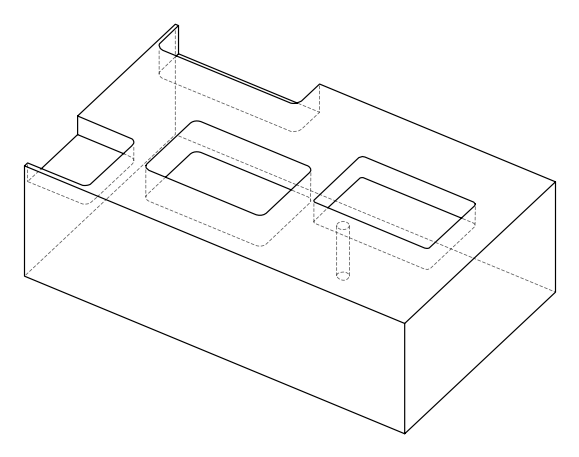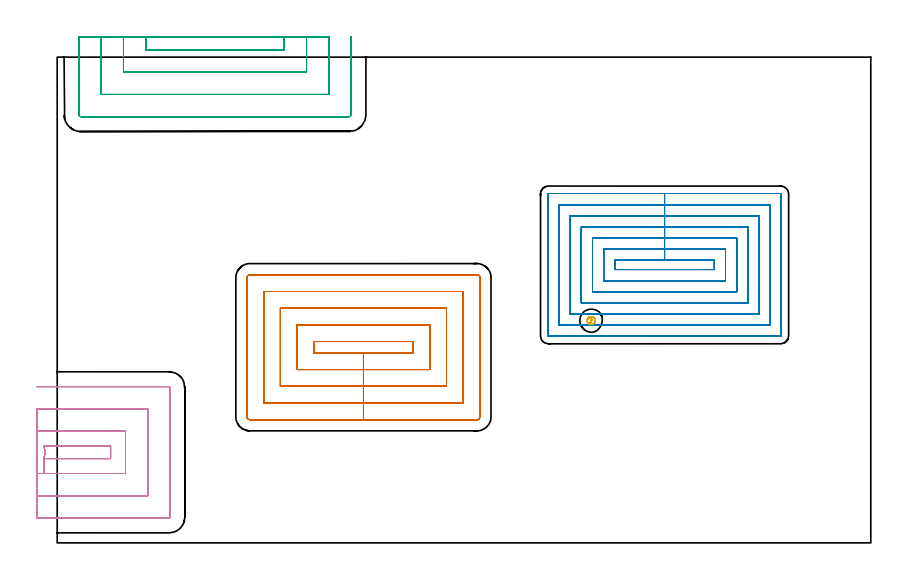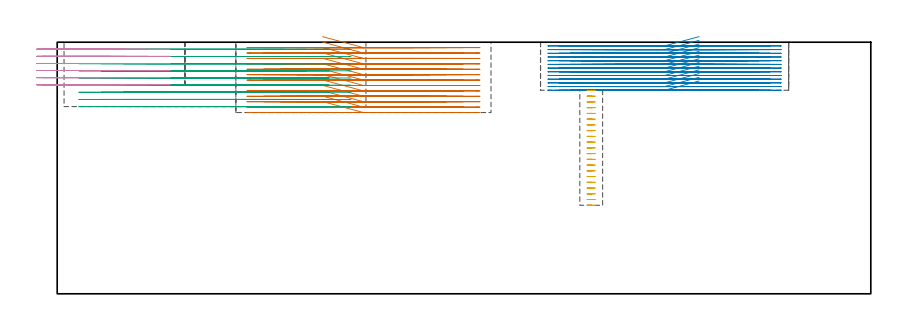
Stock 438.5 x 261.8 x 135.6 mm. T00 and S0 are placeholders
(PLAN: 5 operations, 3 tool changes, 121.6 min)
(1 MILL_RECTANGULAR_POCKET | POCKET_RECTANGULAR_STRAIGHT | NXT0201_011 | Follow Part, ap 3, ae 75% | 36.36 min | 467813 mm3)
(2 MILL_RECTANGULAR_POCKET_1 | POCKET_RECTANGULAR_STRAIGHT_1 | NXT0201_009 | Follow Part, ap 2, ae 75% | 49.58 min | 293925 mm3)
(3 MILL_SLOT | SLOT_PARTIAL_RECTANGULAR | NXT0201_012 | Follow Part, ap 4, ae 75% | 24.05 min | 225190 mm3)
(4 MILL_SLOT_1 | SLOT_PARTIAL_RECTANGULAR_1 | NXT0201_012 | Follow Part, ap 4, ae 75% | 9.7 min | 136049 mm3)
(5 MILL_BLIND_HOLE_FROM_SOLID_MATERIAL | STEP1POCKET | NXT0201_009 | Spiral | 1.91 min | 7325 mm3)
(TOOL NXT0201_011 | ENDMILL 12mm [2P460-1200-NA 1630] | D12 FL38 Z6)
(TOOL NXT0201_009 | ENDMILL 8mm [2P460-0800-NA 1630] | D8 FL26 Z6)
(TOOL NXT0201_012 | ENDMILL 16mm [2P460-1600-NA 1630] | D16 FL38 Z6)
(OP 1 MILL_RECTANGULAR_POCKET)
G17 G21 G94 G90
T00 M6
G54
G17 G0 G90 X142.974 Y102.4 S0 M3
G43 Z145.6 H1
Z138.6
G94 G1 X165.05 Z132.685 F250.
X191.8 F500.
Y108.5
X138.3
Y102.4
X165.05
Y93.4
X200.8
Y117.5
X129.3
Y93.4
X165.05
Y84.4
X209.8
Y126.5
X120.3
Y84.4
X165.05
Y75.4
X218.8
Y135.5
X111.3
Y75.4
X165.05
Y66.4
X226.3
G3 X227.8 Y67.9 R1.5
G1 Y143.
G3 X226.3 Y144.5 R1.5
G1 X103.8
G3 X102.3 Y143. R1.5
G1 Y67.9
G3 X103.8 Y66.4 R1.5
G1 X165.05
X166.05
G0 X142.974 Y102.4 Z135.685
G1 X165.05 Z129.769 F250.
X191.8 F500.
Y108.5
X138.3
Y102.4
X165.05
Y93.4
X200.8
Y117.5
X129.3
Y93.4
X165.05
Y84.4
X209.8
Y126.5
X120.3
Y84.4
X165.05
Y75.4
X218.8
Y135.5
X111.3
Y75.4
X165.05
Y66.4
X226.3
G3 X227.8 Y67.9 R1.5
G1 Y143.
G3 X226.3 Y144.5 R1.5
G1 X103.8
G3 X102.3 Y143. R1.5
G1 Y67.9
G3 X103.8 Y66.4 R1.5
G1 X165.05
X166.05
G0 X142.974 Y102.4 Z132.769
G1 X165.05 Z126.854 F250.
X191.8 F500.
Y108.5
X138.3
Y102.4
X165.05
Y93.4
X200.8
Y117.5
X129.3
Y93.4
X165.05
Y84.4
X209.8
Y126.5
X120.3
Y84.4
X165.05
Y75.4
X218.8
Y135.5
X111.3
Y75.4
X165.05
Y66.4
X226.3
G3 X227.8 Y67.9 R1.5
G1 Y143.
G3 X226.3 Y144.5 R1.5
G1 X103.8
G3 X102.3 Y143. R1.5
G1 Y67.9
G3 X103.8 Y66.4 R1.5
G1 X165.05
X166.05
G0 X142.974 Y102.4 Z129.854
G1 X165.05 Z123.938 F250.
X191.8 F500.
Y108.5
X138.3
Y102.4
X165.05
Y93.4
X200.8
Y117.5
X129.3
Y93.4
X165.05
Y84.4
X209.8
Y126.5
X120.3
Y84.4
X165.05
Y75.4
X218.8
Y135.5
X111.3
Y75.4
X165.05
Y66.4
X226.3
G3 X227.8 Y67.9 R1.5
G1 Y143.
G3 X226.3 Y144.5 R1.5
G1 X103.8
G3 X102.3 Y143. R1.5
G1 Y67.9
G3 X103.8 Y66.4 R1.5
G1 X165.05
X166.05
G0 X142.974 Y102.4 Z126.938
G1 X165.05 Z121.023 F250.
X191.8 F500.
Y108.5
X138.3
Y102.4
X165.05
Y93.4
X200.8
Y117.5
X129.3
Y93.4
X165.05
Y84.4
X209.8
Y126.5
X120.3
Y84.4
X165.05
Y75.4
X218.8
Y135.5
X111.3
Y75.4
X165.05
Y66.4
X226.3
G3 X227.8 Y67.9 R1.5
G1 Y143.
G3 X226.3 Y144.5 R1.5
G1 X103.8
G3 X102.3 Y143. R1.5
G1 Y67.9
G3 X103.8 Y66.4 R1.5
G1 X165.05
X166.05
G0 X142.974 Y102.4 Z124.023
G1 X165.05 Z118.108 F250.
X191.8 F500.
Y108.5
X138.3
Y102.4
X165.05
Y93.4
X200.8
Y117.5
X129.3
Y93.4
X165.05
Y84.4
X209.8
Y126.5
X120.3
Y84.4
X165.05
Y75.4
X218.8
Y135.5
X111.3
Y75.4
X165.05
Y66.4
X226.3
G3 X227.8 Y67.9 R1.5
G1 Y143.
G3 X226.3 Y144.5 R1.5
G1 X103.8
G3 X102.3 Y143. R1.5
G1 Y67.9
G3 X103.8 Y66.4 R1.5
G1 X165.05
X166.05
G0 X142.974 Y102.4 Z121.108
G1 X165.05 Z115.192 F250.
X191.8 F500.
Y108.5
X138.3
Y102.4
X165.05
Y93.4
X200.8
Y117.5
X129.3
Y93.4
X165.05
Y84.4
X209.8
Y126.5
X120.3
Y84.4
X165.05
Y75.4
X218.8
Y135.5
X111.3
Y75.4
X165.05
Y66.4
X226.3
G3 X227.8 Y67.9 R1.5
G1 Y143.
G3 X226.3 Y144.5 R1.5
G1 X103.8
G3 X102.3 Y143. R1.5
G1 Y67.9
G3 X103.8 Y66.4 R1.5
G1 X165.05
X166.05
G0 X142.974 Y102.4 Z118.192
G1 X165.05 Z112.277 F250.
X191.8 F500.
Y108.5
X138.3
Y102.4
X165.05
Y93.4
X200.8
Y117.5
X129.3
Y93.4
X165.05
Y84.4
X209.8
Y126.5
X120.3
Y84.4
X165.05
Y75.4
X218.8
Y135.5
X111.3
Y75.4
X165.05
Y66.4
X226.3
G3 X227.8 Y67.9 R1.5
G1 Y143.
G3 X226.3 Y144.5 R1.5
G1 X103.8
G3 X102.3 Y143. R1.5
G1 Y67.9
G3 X103.8 Y66.4 R1.5
G1 X165.05
X166.05
G0 X142.974 Y102.4 Z115.277
G1 X165.05 Z109.362 F250.
X191.8 F500.
Y108.5
X138.3
Y102.4
X165.05
Y93.4
X200.8
Y117.5
X129.3
Y93.4
X165.05
Y84.4
X209.8
Y126.5
X120.3
Y84.4
X165.05
Y75.4
X218.8
Y135.5
X111.3
Y75.4
X165.05
Y66.4
X226.3
G3 X227.8 Y67.9 R1.5
G1 Y143.
G3 X226.3 Y144.5 R1.5
G1 X103.8
G3 X102.3 Y143. R1.5
G1 Y67.9
G3 X103.8 Y66.4 R1.5
G1 X165.05
X166.05
G0 X142.974 Y102.4 Z112.362
G1 X165.05 Z106.446 F250.
X191.8 F500.
Y108.5
X138.3
Y102.4
X165.05
Y93.4
X200.8
Y117.5
X129.3
Y93.4
X165.05
Y84.4
X209.8
Y126.5
X120.3
Y84.4
X165.05
Y75.4
X218.8
Y135.5
X111.3
Y75.4
X165.05
Y66.4
X226.3
G3 X227.8 Y67.9 R1.5
G1 Y143.
G3 X226.3 Y144.5 R1.5
G1 X103.8
G3 X102.3 Y143. R1.5
G1 Y67.9
G3 X103.8 Y66.4 R1.5
G1 X165.05
X166.05
G0 X142.974 Y102.4 Z109.446
G1 X165.05 Z103.531 F250.
X191.8 F500.
Y108.5
X138.3
Y102.4
X165.05
Y93.4
X200.8
Y117.5
X129.3
Y93.4
X165.05
Y84.4
X209.8
Y126.5
X120.3
Y84.4
X165.05
Y75.4
X218.8
Y135.5
X111.3
Y75.4
X165.05
Y66.4
X226.3
G3 X227.8 Y67.9 R1.5
G1 Y143.
G3 X226.3 Y144.5 R1.5
G1 X103.8
G3 X102.3 Y143. R1.5
G1 Y67.9
G3 X103.8 Y66.4 R1.5
G1 X165.05
X166.05
G0 X142.974 Y102.4 Z106.531
G1 X165.05 Z100.615 F250.
X191.8 F500.
Y108.5
X138.3
Y102.4
X165.05
Y93.4
X200.8
Y117.5
X129.3
Y93.4
X165.05
Y84.4
X209.8
Y126.5
X120.3
Y84.4
X165.05
Y75.4
X218.8
Y135.5
X111.3
Y75.4
X165.05
Y66.4
X226.3
G3 X227.8 Y67.9 R1.5
G1 Y143.
G3 X226.3 Y144.5 R1.5
G1 X103.8
G3 X102.3 Y143. R1.5
G1 Y67.9
G3 X103.8 Y66.4 R1.5
G1 X165.05
X166.05
G0 X142.974 Y102.4 Z103.615
G1 X165.05 Z97.7 F250.
X191.8 F500.
Y108.5
X138.3
Y102.4
X165.05
Y93.4
X200.8
Y117.5
X129.3
Y93.4
X165.05
Y84.4
X209.8
Y126.5
X120.3
Y84.4
X165.05
Y75.4
X218.8
Y135.5
X111.3
Y75.4
X165.05
Y66.4
X226.3
G3 X227.8 Y67.9 R1.5
G1 Y143.
G3 X226.3 Y144.5 R1.5
G1 X103.8
G3 X102.3 Y143. R1.5
G1 Y67.9
G3 X103.8 Y66.4 R1.5
G1 X165.05
X166.05
G0 Z145.6
M5
M2
(OP 2 MILL_RECTANGULAR_POCKET_1)
G17 G21 G94 G90
T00 M6
G54
G17 G0 G90 X345.982 Y152.3 S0 M3
G43 Z145.6 H1
Z138.6
G94 G1 X327.35 Z133.608 F250.
X300.5 F500.
Y147.3
X354.2
Y152.3
X327.35
Y158.3
X294.5
Y141.3
X360.2
Y158.3
X327.35
Y164.3
X288.5
Y135.3
X366.2
Y164.3
X327.35
Y170.3
X282.5
Y129.3
X372.2
Y170.3
X327.35
Y176.3
X276.5
Y123.3
X378.2
Y176.3
X327.35
Y182.3
X270.5
Y117.3
X384.2
Y182.3
X327.35
Y188.3
X264.8
G3 X264.5 Y188. R0.3
G1 Y111.6
G3 X264.8 Y111.3 R0.3
G1 X389.9
G3 X390.2 Y111.6 R0.3
G1 Y188.
G3 X389.9 Y188.3 R0.3
G1 X327.35
X326.35
G0 X345.982 Y152.3 Z136.608
G1 X327.35 Z131.615 F250.
X300.5 F500.
Y147.3
X354.2
Y152.3
X327.35
Y158.3
X294.5
Y141.3
X360.2
Y158.3
X327.35
Y164.3
X288.5
Y135.3
X366.2
Y164.3
X327.35
Y170.3
X282.5
Y129.3
X372.2
Y170.3
X327.35
Y176.3
X276.5
Y123.3
X378.2
Y176.3
X327.35
Y182.3
X270.5
Y117.3
X384.2
Y182.3
X327.35
Y188.3
X264.8
G3 X264.5 Y188. R0.3
G1 Y111.6
G3 X264.8 Y111.3 R0.3
G1 X389.9
G3 X390.2 Y111.6 R0.3
G1 Y188.
G3 X389.9 Y188.3 R0.3
G1 X327.35
X326.35
G0 X345.982 Y152.3 Z134.615
G1 X327.35 Z129.623 F250.
X300.5 F500.
Y147.3
X354.2
Y152.3
X327.35
Y158.3
X294.5
Y141.3
X360.2
Y158.3
X327.35
Y164.3
X288.5
Y135.3
X366.2
Y164.3
X327.35
Y170.3
X282.5
Y129.3
X372.2
Y170.3
X327.35
Y176.3
X276.5
Y123.3
X378.2
Y176.3
X327.35
Y182.3
X270.5
Y117.3
X384.2
Y182.3
X327.35
Y188.3
X264.8
G3 X264.5 Y188. R0.3
G1 Y111.6
G3 X264.8 Y111.3 R0.3
G1 X389.9
G3 X390.2 Y111.6 R0.3
G1 Y188.
G3 X389.9 Y188.3 R0.3
G1 X327.35
X326.35
G0 X345.982 Y152.3 Z132.623
G1 X327.35 Z127.631 F250.
X300.5 F500.
Y147.3
X354.2
Y152.3
X327.35
Y158.3
X294.5
Y141.3
X360.2
Y158.3
X327.35
Y164.3
X288.5
Y135.3
X366.2
Y164.3
X327.35
Y170.3
X282.5
Y129.3
X372.2
Y170.3
X327.35
Y176.3
X276.5
Y123.3
X378.2
Y176.3
X327.35
Y182.3
X270.5
Y117.3
X384.2
Y182.3
X327.35
Y188.3
X264.8
G3 X264.5 Y188. R0.3
G1 Y111.6
G3 X264.8 Y111.3 R0.3
G1 X389.9
G3 X390.2 Y111.6 R0.3
G1 Y188.
G3 X389.9 Y188.3 R0.3
G1 X327.35
X326.35
G0 X345.982 Y152.3 Z130.631
G1 X327.35 Z125.638 F250.
X300.5 F500.
Y147.3
X354.2
Y152.3
X327.35
Y158.3
X294.5
Y141.3
X360.2
Y158.3
X327.35
Y164.3
X288.5
Y135.3
X366.2
Y164.3
X327.35
Y170.3
X282.5
Y129.3
X372.2
Y170.3
X327.35
Y176.3
X276.5
Y123.3
X378.2
Y176.3
X327.35
Y182.3
X270.5
Y117.3
X384.2
Y182.3
X327.35
Y188.3
X264.8
G3 X264.5 Y188. R0.3
G1 Y111.6
G3 X264.8 Y111.3 R0.3
G1 X389.9
G3 X390.2 Y111.6 R0.3
G1 Y188.
G3 X389.9 Y188.3 R0.3
G1 X327.35
X326.35
G0 X345.982 Y152.3 Z128.638
G1 X327.35 Z123.646 F250.
X300.5 F500.
Y147.3
X354.2
Y152.3
X327.35
Y158.3
X294.5
Y141.3
X360.2
Y158.3
X327.35
Y164.3
X288.5
Y135.3
X366.2
Y164.3
X327.35
Y170.3
X282.5
Y129.3
X372.2
Y170.3
X327.35
Y176.3
X276.5
Y123.3
X378.2
Y176.3
X327.35
Y182.3
X270.5
Y117.3
X384.2
Y182.3
X327.35
Y188.3
X264.8
G3 X264.5 Y188. R0.3
G1 Y111.6
G3 X264.8 Y111.3 R0.3
G1 X389.9
G3 X390.2 Y111.6 R0.3
G1 Y188.
G3 X389.9 Y188.3 R0.3
G1 X327.35
X326.35
G0 X345.982 Y152.3 Z126.646
G1 X327.35 Z121.654 F250.
X300.5 F500.
Y147.3
X354.2
Y152.3
X327.35
Y158.3
X294.5
Y141.3
X360.2
Y158.3
X327.35
Y164.3
X288.5
Y135.3
X366.2
Y164.3
X327.35
Y170.3
X282.5
Y129.3
X372.2
Y170.3
X327.35
Y176.3
X276.5
Y123.3
X378.2
Y176.3
X327.35
Y182.3
X270.5
Y117.3
X384.2
Y182.3
X327.35
Y188.3
X264.8
G3 X264.5 Y188. R0.3
G1 Y111.6
G3 X264.8 Y111.3 R0.3
G1 X389.9
G3 X390.2 Y111.6 R0.3
G1 Y188.
G3 X389.9 Y188.3 R0.3
G1 X327.35
X326.35
G0 X345.982 Y152.3 Z124.654
G1 X327.35 Z119.662 F250.
X300.5 F500.
Y147.3
X354.2
Y152.3
X327.35
Y158.3
X294.5
Y141.3
X360.2
Y158.3
X327.35
Y164.3
X288.5
Y135.3
X366.2
Y164.3
X327.35
Y170.3
X282.5
Y129.3
X372.2
Y170.3
X327.35
Y176.3
X276.5
Y123.3
X378.2
Y176.3
X327.35
Y182.3
X270.5
Y117.3
X384.2
Y182.3
X327.35
Y188.3
X264.8
G3 X264.5 Y188. R0.3
G1 Y111.6
G3 X264.8 Y111.3 R0.3
G1 X389.9
G3 X390.2 Y111.6 R0.3
G1 Y188.
G3 X389.9 Y188.3 R0.3
G1 X327.35
X326.35
G0 X345.982 Y152.3 Z122.662
G1 X327.35 Z117.669 F250.
X300.5 F500.
Y147.3
X354.2
Y152.3
X327.35
Y158.3
X294.5
Y141.3
X360.2
Y158.3
X327.35
Y164.3
X288.5
Y135.3
X366.2
Y164.3
X327.35
Y170.3
X282.5
Y129.3
X372.2
Y170.3
X327.35
Y176.3
X276.5
Y123.3
X378.2
Y176.3
X327.35
Y182.3
X270.5
Y117.3
X384.2
Y182.3
X327.35
Y188.3
X264.8
G3 X264.5 Y188. R0.3
G1 Y111.6
G3 X264.8 Y111.3 R0.3
G1 X389.9
G3 X390.2 Y111.6 R0.3
G1 Y188.
G3 X389.9 Y188.3 R0.3
G1 X327.35
X326.35
G0 X345.982 Y152.3 Z120.669
G1 X327.35 Z115.677 F250.
X300.5 F500.
Y147.3
X354.2
Y152.3
X327.35
Y158.3
X294.5
Y141.3
X360.2
Y158.3
X327.35
Y164.3
X288.5
Y135.3
X366.2
Y164.3
X327.35
Y170.3
X282.5
Y129.3
X372.2
Y170.3
X327.35
Y176.3
X276.5
Y123.3
X378.2
Y176.3
X327.35
Y182.3
X270.5
Y117.3
X384.2
Y182.3
X327.35
Y188.3
X264.8
G3 X264.5 Y188. R0.3
G1 Y111.6
G3 X264.8 Y111.3 R0.3
G1 X389.9
G3 X390.2 Y111.6 R0.3
G1 Y188.
G3 X389.9 Y188.3 R0.3
G1 X327.35
X326.35
G0 X345.982 Y152.3 Z118.677
G1 X327.35 Z113.685 F250.
X300.5 F500.
Y147.3
X354.2
Y152.3
X327.35
Y158.3
X294.5
Y141.3
X360.2
Y158.3
X327.35
Y164.3
X288.5
Y135.3
X366.2
Y164.3
X327.35
Y170.3
X282.5
Y129.3
X372.2
Y170.3
X327.35
Y176.3
X276.5
Y123.3
X378.2
Y176.3
X327.35
Y182.3
X270.5
Y117.3
X384.2
Y182.3
X327.35
Y188.3
X264.8
G3 X264.5 Y188. R0.3
G1 Y111.6
G3 X264.8 Y111.3 R0.3
G1 X389.9
G3 X390.2 Y111.6 R0.3
G1 Y188.
G3 X389.9 Y188.3 R0.3
G1 X327.35
X326.35
G0 X345.982 Y152.3 Z116.685
G1 X327.35 Z111.692 F250.
X300.5 F500.
Y147.3
X354.2
Y152.3
X327.35
Y158.3
X294.5
Y141.3
X360.2
Y158.3
X327.35
Y164.3
X288.5
Y135.3
X366.2
Y164.3
X327.35
Y170.3
X282.5
Y129.3
X372.2
Y170.3
X327.35
Y176.3
X276.5
Y123.3
X378.2
Y176.3
X327.35
Y182.3
X270.5
Y117.3
X384.2
Y182.3
X327.35
Y188.3
X264.8
G3 X264.5 Y188. R0.3
G1 Y111.6
G3 X264.8 Y111.3 R0.3
G1 X389.9
G3 X390.2 Y111.6 R0.3
G1 Y188.
G3 X389.9 Y188.3 R0.3
G1 X327.35
X326.35
G0 X345.982 Y152.3 Z114.692
G1 X327.35 Z109.7 F250.
X300.5 F500.
Y147.3
X354.2
Y152.3
X327.35
Y158.3
X294.5
Y141.3
X360.2
Y158.3
X327.35
Y164.3
X288.5
Y135.3
X366.2
Y164.3
X327.35
Y170.3
X282.5
Y129.3
X372.2
Y170.3
X327.35
Y176.3
X276.5
Y123.3
X378.2
Y176.3
X327.35
Y182.3
X270.5
Y117.3
X384.2
Y182.3
X327.35
Y188.3
X264.8
G3 X264.5 Y188. R0.3
G1 Y111.6
G3 X264.8 Y111.3 R0.3
G1 X389.9
G3 X390.2 Y111.6 R0.3
G1 Y188.
G3 X389.9 Y188.3 R0.3
G1 X327.35
X326.35
G0 Z145.6
M5
M2
(OP 3 MILL_SLOT)
G17 G21 G94 G90
T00 M6
G54
G17 G0 G90 X47.7 Y272.8 S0 M3
G43 Z145.6 H1
Z131.744
G94 G1 Y269.8 F250.
Y265.7 F500.
X122.4
Y269.8
Y272.8 F250.
X35.7
Y269.8
Y253.7 F500.
X134.4
Y269.8
Y272.8 F250.
X23.7
Y269.8
Y241.7 F500.
X146.4
Y269.8
Y272.8 F250.
X11.7
Y269.8
Y230.9 F500.
G3 X12.9 Y229.7 R1.2
G1 X157.2
G3 X158.4 Y230.9 R1.2
G1 Y269.8
Y272.8 F250.
G0 X47.7 Z127.889
G1 Y269.8
Y265.7 F500.
X122.4
Y269.8
Y272.8 F250.
X35.7
Y269.8
Y253.7 F500.
X134.4
Y269.8
Y272.8 F250.
X23.7
Y269.8
Y241.7 F500.
X146.4
Y269.8
Y272.8 F250.
X11.7
Y269.8
Y230.9 F500.
G3 X12.9 Y229.7 R1.2
G1 X157.2
G3 X158.4 Y230.9 R1.2
G1 Y269.8
Y272.8 F250.
G0 X47.7 Z124.033
G1 Y269.8
Y265.7 F500.
X122.4
Y269.8
Y272.8 F250.
X35.7
Y269.8
Y253.7 F500.
X134.4
Y269.8
Y272.8 F250.
X23.7
Y269.8
Y241.7 F500.
X146.4
Y269.8
Y272.8 F250.
X11.7
Y269.8
Y230.9 F500.
G3 X12.9 Y229.7 R1.2
G1 X157.2
G3 X158.4 Y230.9 R1.2
G1 Y269.8
Y272.8 F250.
G0 X47.7 Z120.178
G1 Y269.8
Y265.7 F500.
X122.4
Y269.8
Y272.8 F250.
X35.7
Y269.8
Y253.7 F500.
X134.4
Y269.8
Y272.8 F250.
X23.7
Y269.8
Y241.7 F500.
X146.4
Y269.8
Y272.8 F250.
X11.7
Y269.8
Y230.9 F500.
G3 X12.9 Y229.7 R1.2
G1 X157.2
G3 X158.4 Y230.9 R1.2
G1 Y269.8
Y272.8 F250.
G0 X47.7 Z116.322
G1 Y269.8
Y265.7 F500.
X122.4
Y269.8
Y272.8 F250.
X35.7
Y269.8
Y253.7 F500.
X134.4
Y269.8
Y272.8 F250.
X23.7
Y269.8
Y241.7 F500.
X146.4
Y269.8
Y272.8 F250.
X11.7
Y269.8
Y230.9 F500.
G3 X12.9 Y229.7 R1.2
G1 X157.2
G3 X158.4 Y230.9 R1.2
G1 Y269.8
Y272.8 F250.
G0 X47.7 Z112.467
G1 Y269.8
Y265.7 F500.
X122.4
Y269.8
Y272.8 F250.
X35.7
Y269.8
Y253.7 F500.
X134.4
Y269.8
Y272.8 F250.
X23.7
Y269.8
Y241.7 F500.
X146.4
Y269.8
Y272.8 F250.
X11.7
Y269.8
Y230.9 F500.
G3 X12.9 Y229.7 R1.2
G1 X157.2
G3 X158.4 Y230.9 R1.2
G1 Y269.8
Y272.8 F250.
G0 X47.7 Z108.611
G1 Y269.8
Y265.7 F500.
X122.4
Y269.8
Y272.8 F250.
X35.7
Y269.8
Y253.7 F500.
X134.4
Y269.8
Y272.8 F250.
X23.7
Y269.8
Y241.7 F500.
X146.4
Y269.8
Y272.8 F250.
X11.7
Y269.8
Y230.9 F500.
G3 X12.9 Y229.7 R1.2
G1 X157.2
G3 X158.4 Y230.9 R1.2
G1 Y269.8
Y272.8 F250.
G0 X47.7 Z104.756
G1 Y269.8
Y265.7 F500.
X122.4
Y269.8
Y272.8 F250.
X35.7
Y269.8
Y253.7 F500.
X134.4
Y269.8
Y272.8 F250.
X23.7
Y269.8
Y241.7 F500.
X146.4
Y269.8
Y272.8 F250.
X11.7
Y269.8
Y230.9 F500.
G3 X12.9 Y229.7 R1.2
G1 X157.2
G3 X158.4 Y230.9 R1.2
G1 Y269.8
Y272.8 F250.
G0 X47.7 Z100.9
G1 Y269.8
Y265.7 F500.
X122.4
Y269.8
Y272.8 F250.
X35.7
Y269.8
Y253.7 F500.
X134.4
Y269.8
Y272.8 F250.
X23.7
Y269.8
Y241.7 F500.
X146.4
Y269.8
Y272.8 F250.
X11.7
Y269.8
Y230.9 F500.
G3 X12.9 Y229.7 R1.2
G1 X157.2
G3 X158.4 Y230.9 R1.2
G1 Y269.8
Y272.8 F250.
G0 Z145.6
M5
M2
(OP 4 MILL_SLOT_1)
G17 G21 G94 G90
T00 M6
G54
G17 G0 G90 X-11. Y37.4 S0 M3
G43 Z145.6 H1
Z131.783
G94 G1 X-8. F250.
X-7.304 F500.
Y45.4
G3 X-7.304 Y52.2 R8.
G1 X28.8
Y45.4
X-7.304
Y37.4
X36.8
Y60.2
X-8.
X-11. F250.
Y25.4
X-8.
X48.8 F500.
Y72.2
X-8.
X-11. F250.
Y13.4
X-8.
X60.2 F500.
G3 X60.8 Y14. R0.6
G1 Y83.6
G3 X60.2 Y84.2 R0.6
G1 X-8.
X-11. F250.
G0 Y37.4 Z127.967
G1 X-8.
X-7.304 F500.
Y45.4
G3 X-7.304 Y52.2 R8.
G1 X28.8
Y45.4
X-7.304
Y37.4
X36.8
Y60.2
X-8.
X-11. F250.
Y25.4
X-8.
X48.8 F500.
Y72.2
X-8.
X-11. F250.
Y13.4
X-8.
X60.2 F500.
G3 X60.8 Y14. R0.6
G1 Y83.6
G3 X60.2 Y84.2 R0.6
G1 X-8.
X-11. F250.
G0 Y37.4 Z124.15
G1 X-8.
X-7.304 F500.
Y45.4
G3 X-7.304 Y52.2 R8.
G1 X28.8
Y45.4
X-7.304
Y37.4
X36.8
Y60.2
X-8.
X-11. F250.
Y25.4
X-8.
X48.8 F500.
Y72.2
X-8.
X-11. F250.
Y13.4
X-8.
X60.2 F500.
G3 X60.8 Y14. R0.6
G1 Y83.6
G3 X60.2 Y84.2 R0.6
G1 X-8.
X-11. F250.
G0 Y37.4 Z120.333
G1 X-8.
X-7.304 F500.
Y45.4
G3 X-7.304 Y52.2 R8.
G1 X28.8
Y45.4
X-7.304
Y37.4
X36.8
Y60.2
X-8.
X-11. F250.
Y25.4
X-8.
X48.8 F500.
Y72.2
X-8.
X-11. F250.
Y13.4
X-8.
X60.2 F500.
G3 X60.8 Y14. R0.6
G1 Y83.6
G3 X60.2 Y84.2 R0.6
G1 X-8.
X-11. F250.
G0 Y37.4 Z116.517
G1 X-8.
X-7.304 F500.
Y45.4
G3 X-7.304 Y52.2 R8.
G1 X28.8
Y45.4
X-7.304
Y37.4
X36.8
Y60.2
X-8.
X-11. F250.
Y25.4
X-8.
X48.8 F500.
Y72.2
X-8.
X-11. F250.
Y13.4
X-8.
X60.2 F500.
G3 X60.8 Y14. R0.6
G1 Y83.6
G3 X60.2 Y84.2 R0.6
G1 X-8.
X-11. F250.
G0 Y37.4 Z112.7
G1 X-8.
X-7.304 F500.
Y45.4
G3 X-7.304 Y52.2 R8.
G1 X28.8
Y45.4
X-7.304
Y37.4
X36.8
Y60.2
X-8.
X-11. F250.
Y25.4
X-8.
X48.8 F500.
Y72.2
X-8.
X-11. F250.
Y13.4
X-8.
X60.2 F500.
G3 X60.8 Y14. R0.6
G1 Y83.6
G3 X60.2 Y84.2 R0.6
G1 X-8.
X-11. F250.
G0 Z145.6
M5
M2
(OP 5 MILL_BLIND_HOLE_FROM_SOLID_MATERIAL)
G17 G21 G94 G90
T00 M6
G54
G17 G0 G90 X287.8 Y119.8 S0 M3
G43 Z145.6 H1
Z109.605
G94 G3 X288.161 Y120.207 R0.364 F250.
X287.674 Y120.868 R0.829
X286.182 Y120.675 R1.45
X285.709 Y119.298 R1.357
X288.302 Y117.709 R2.15
X285.709 Y119.298 R-2.15
X287.006 Y118.504 R1.075
X287.8 Y119.8 R1.075
G0 Z106.51
G3 X288.161 Y120.207 R0.364
X287.674 Y120.868 R0.829
X286.182 Y120.675 R1.45
X285.709 Y119.298 R1.357
X288.302 Y117.709 R2.15
X285.709 Y119.298 R-2.15
X287.006 Y118.504 R1.075
X287.8 Y119.8 R1.075
G0 Z103.414
G3 X288.161 Y120.207 R0.364
X287.674 Y120.868 R0.829
X286.182 Y120.675 R1.45
X285.709 Y119.298 R1.357
X288.302 Y117.709 R2.15
X285.709 Y119.298 R-2.15
X287.006 Y118.504 R1.075
X287.8 Y119.8 R1.075
G0 Z100.319
G3 X288.161 Y120.207 R0.364
X287.674 Y120.868 R0.829
X286.182 Y120.675 R1.45
X285.709 Y119.298 R1.357
X288.302 Y117.709 R2.15
X285.709 Y119.298 R-2.15
X287.006 Y118.504 R1.075
X287.8 Y119.8 R1.075
G0 Z97.224
G3 X288.161 Y120.207 R0.364
X287.674 Y120.868 R0.829
X286.182 Y120.675 R1.45
X285.709 Y119.298 R1.357
X288.302 Y117.709 R2.15
X285.709 Y119.298 R-2.15
X287.006 Y118.504 R1.075
X287.8 Y119.8 R1.075
G0 Z94.129
G3 X288.161 Y120.207 R0.364
X287.674 Y120.868 R0.829
X286.182 Y120.675 R1.45
X285.709 Y119.298 R1.357
X288.302 Y117.709 R2.15
X285.709 Y119.298 R-2.15
X287.006 Y118.504 R1.075
X287.8 Y119.8 R1.075
G0 Z91.033
G3 X288.161 Y120.207 R0.364
X287.674 Y120.868 R0.829
X286.182 Y120.675 R1.45
X285.709 Y119.298 R1.357
X288.302 Y117.709 R2.15
X285.709 Y119.298 R-2.15
X287.006 Y118.504 R1.075
X287.8 Y119.8 R1.075
G0 Z87.938
G3 X288.161 Y120.207 R0.364
X287.674 Y120.868 R0.829
X286.182 Y120.675 R1.45
X285.709 Y119.298 R1.357
X288.302 Y117.709 R2.15
X285.709 Y119.298 R-2.15
X287.006 Y118.504 R1.075
X287.8 Y119.8 R1.075
G0 Z84.843
G3 X288.161 Y120.207 R0.364
X287.674 Y120.868 R0.829
X286.182 Y120.675 R1.45
X285.709 Y119.298 R1.357
X288.302 Y117.709 R2.15
X285.709 Y119.298 R-2.15
X287.006 Y118.504 R1.075
X287.8 Y119.8 R1.075
G0 Z81.748
G3 X288.161 Y120.207 R0.364
X287.674 Y120.868 R0.829
X286.182 Y120.675 R1.45
X285.709 Y119.298 R1.357
X288.302 Y117.709 R2.15
X285.709 Y119.298 R-2.15
X287.006 Y118.504 R1.075
X287.8 Y119.8 R1.075
G0 Z78.652
G3 X288.161 Y120.207 R0.364
X287.674 Y120.868 R0.829
X286.182 Y120.675 R1.45
X285.709 Y119.298 R1.357
X288.302 Y117.709 R2.15
X285.709 Y119.298 R-2.15
X287.006 Y118.504 R1.075
X287.8 Y119.8 R1.075
G0 Z75.557
G3 X288.161 Y120.207 R0.364
X287.674 Y120.868 R0.829
X286.182 Y120.675 R1.45
X285.709 Y119.298 R1.357
X288.302 Y117.709 R2.15
X285.709 Y119.298 R-2.15
X287.006 Y118.504 R1.075
X287.8 Y119.8 R1.075
G0 Z72.462
G3 X288.161 Y120.207 R0.364
X287.674 Y120.868 R0.829
X286.182 Y120.675 R1.45
X285.709 Y119.298 R1.357
X288.302 Y117.709 R2.15
X285.709 Y119.298 R-2.15
X287.006 Y118.504 R1.075
X287.8 Y119.8 R1.075
G0 Z69.367
G3 X288.161 Y120.207 R0.364
X287.674 Y120.868 R0.829
X286.182 Y120.675 R1.45
X285.709 Y119.298 R1.357
X288.302 Y117.709 R2.15
X285.709 Y119.298 R-2.15
X287.006 Y118.504 R1.075
X287.8 Y119.8 R1.075
G0 Z66.271
G3 X288.161 Y120.207 R0.364
X287.674 Y120.868 R0.829
X286.182 Y120.675 R1.45
X285.709 Y119.298 R1.357
X288.302 Y117.709 R2.15
X285.709 Y119.298 R-2.15
X287.006 Y118.504 R1.075
X287.8 Y119.8 R1.075
G0 Z63.176
G3 X288.161 Y120.207 R0.364
X287.674 Y120.868 R0.829
X286.182 Y120.675 R1.45
X285.709 Y119.298 R1.357
X288.302 Y117.709 R2.15
X285.709 Y119.298 R-2.15
X287.006 Y118.504 R1.075
X287.8 Y119.8 R1.075
G0 Z145.6
Z60.081
G3 X288.161 Y120.207 R0.364
X287.674 Y120.868 R0.829
X286.182 Y120.675 R1.45
X285.709 Y119.298 R1.357
X288.302 Y117.709 R2.15
X285.709 Y119.298 R-2.15
X287.006 Y118.504 R1.075
X287.8 Y119.8 R1.075
G0 Z145.6
Z56.986
G3 X288.161 Y120.207 R0.364
X287.674 Y120.868 R0.829
X286.182 Y120.675 R1.45
X285.709 Y119.298 R1.357
X288.302 Y117.709 R2.15
X285.709 Y119.298 R-2.15
X287.006 Y118.504 R1.075
X287.8 Y119.8 R1.075
G0 Z145.6
Z53.89
G3 X288.161 Y120.207 R0.364
X287.674 Y120.868 R0.829
X286.182 Y120.675 R1.45
X285.709 Y119.298 R1.357
X288.302 Y117.709 R2.15
X285.709 Y119.298 R-2.15
X287.006 Y118.504 R1.075
X287.8 Y119.8 R1.075
G0 Z145.6
Z50.795
G3 X288.161 Y120.207 R0.364
X287.674 Y120.868 R0.829
X286.182 Y120.675 R1.45
X285.709 Y119.298 R1.357
X288.302 Y117.709 R2.15
X285.709 Y119.298 R-2.15
X287.006 Y118.504 R1.075
X287.8 Y119.8 R1.075
G0 Z145.6
Z47.7
G3 X288.161 Y120.207 R0.364
X287.674 Y120.868 R0.829
X286.182 Y120.675 R1.45
X285.709 Y119.298 R1.357
X288.302 Y117.709 R2.15
X285.709 Y119.298 R-2.15
X287.006 Y118.504 R1.075
X287.8 Y119.8 R1.075
G0 Z145.6
M5
M2
